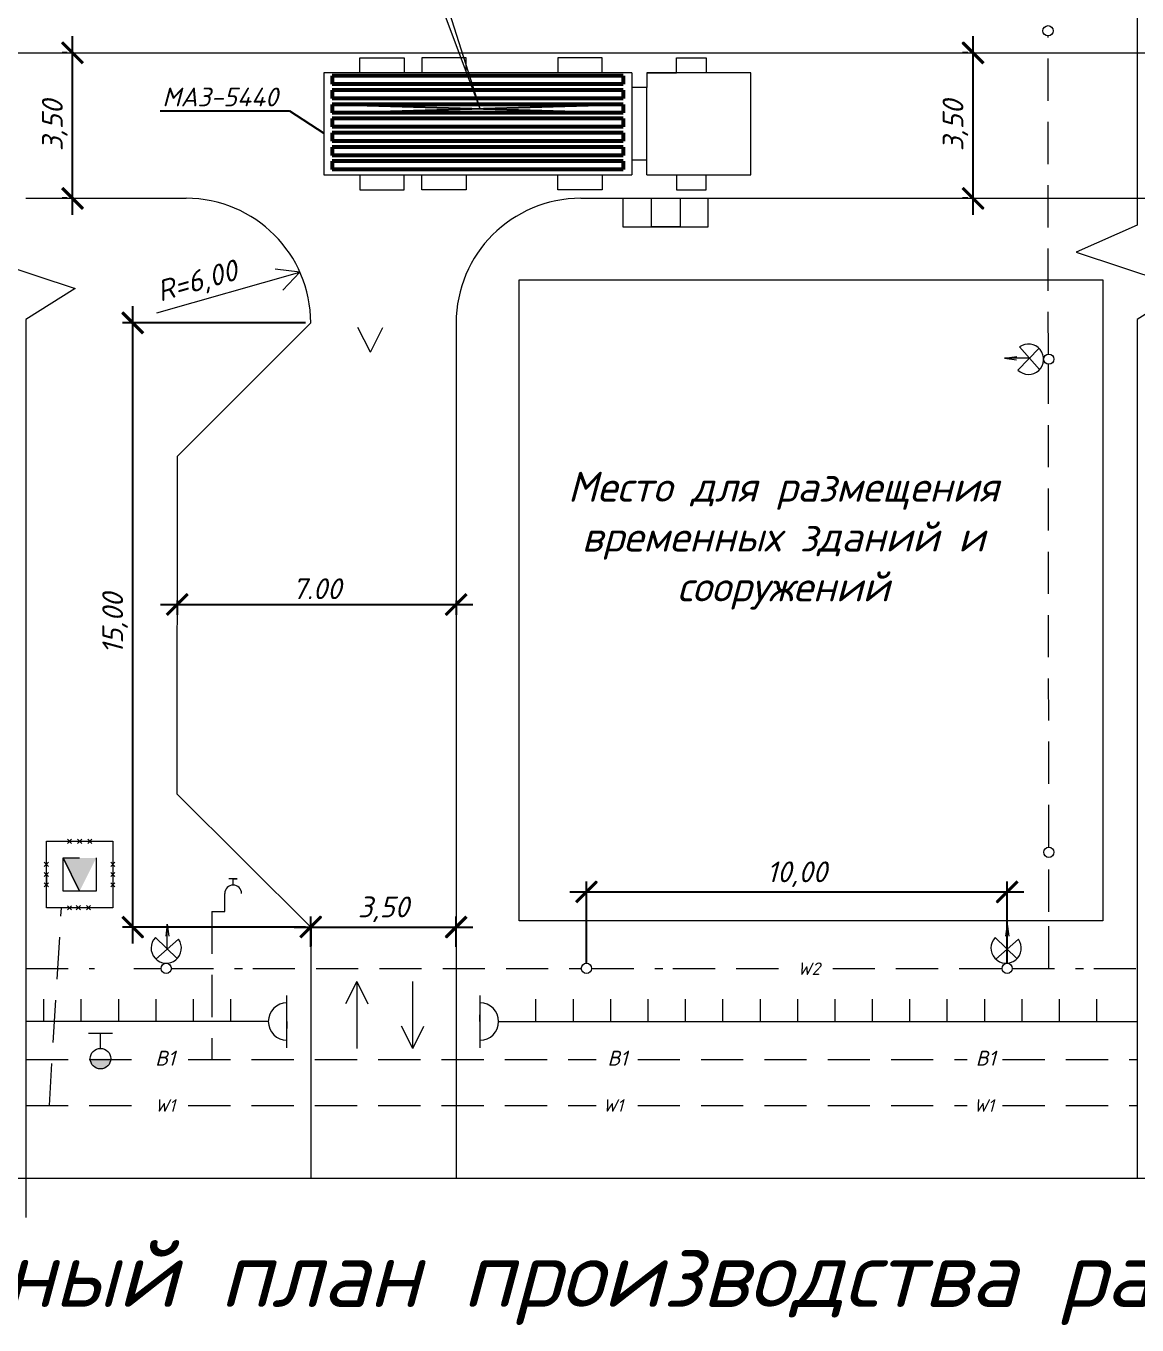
# Model space of a CAD drawing. Header units: millimetres. Extents: x 27137 to 30937, y -4667 to -569.
# Drawn here: x 29692.2 to 29825.9, y -3012.8 to -2856.5 of the extents above; entities that cross this region are included whole.
import ezdxf

# ---------------------------------------------------------------- set-up
doc = ezdxf.new("R2010")
doc.units = ezdxf.units.MM
doc.header["$LTSCALE"] = 0.4
doc.linetypes.add('ACAD_ISO02W100', pattern=[15, 12, -3])
doc.linetypes.add('штриховаяX2', pattern=[38.1, 25.4, -12.7])
doc.layers.add('здания', color=7, linetype='Continuous', lineweight=40)
doc.styles.add('Isocpeur', font='isocpeui.ttf', dxfattribs={"height": 2.5})
doc.styles.get("Standard").update_dxf_attribs({"font": 'isocpeui.ttf', "height": 2.5})
doc.dimstyles.new('06', dxfattribs={"dimtxt": 2.5, "dimasz": 2.5, "dimexe": 1.25, "dimexo": 0.625, "dimtad": 1, "dimdec": 0, "dimlfac": 200, "dimtxsty": 'Standard', "dimblk": 'OBLIQUE', "dimcen": 2.5, "dimdle": 2, "dimadec": 0, "dimazin": 0, "dimtfac": 1, "dimtdec": 0, "dimtmove": 0, "dimatfit": 3, "dimldrblk": 'OBLIQUE', "dimfxl": 1, "dimarcsym": 0})

# ---------------------------------------------------------------- blocks, each defined once
blk = doc.blocks.new('_Oblique')
at = {"color": 0, "linetype": 'ByBlock', "lineweight": -2}
blk.add_line((-0.5, -0.5), (0.5, 0.5), dxfattribs=at)
blk = doc.blocks.new('*D534')
at = {"color": 0, "lineweight": -2, "transparency": 16777216}
for p, q in [((29806.13, -2879.23), (29806.13, -2857.73)), ((29805.51, -2859.73), (29804.88, -2859.73)), ((29805.51, -2877.23), (29804.88, -2877.23))]:
    blk.add_line(p, q, dxfattribs=at)
at = {"layer": 'Defpoints', "color": 0, "transparency": 16777216}
for p in [(29806.13, -2859.73), (29806.13, -2859.73), (29806.13, -2877.23)]:
    blk.add_point(p, dxfattribs=at)
at = {"color": 0, "lineweight": -2, "transparency": 16777216, "xscale": 2.5, "yscale": 2.5, "zscale": 2.5}
for p, rotation in [((29806.13, -2859.73), 90), ((29806.13, -2877.23), 270)]:
    blk.add_blockref('_Oblique', p, dxfattribs=dict(at, rotation=rotation))
at = {"color": 0, "lineweight": 15, "transparency": 16777216, "insert": (29804.01, -2868.48), "char_height": 2.5, "attachment_point": 5, "rotation": 90, "style": 'Isocpeur'}
blk.add_mtext('3,50', dxfattribs=at)
blk = doc.blocks.new('*D535')
at = {"color": 0, "lineweight": -2, "transparency": 16777216}
for p, q in [((29759.6, -2969.28), (29759.6, -2959.46)), ((29810.24, -2969.28), (29810.24, -2959.46)), ((29757.6, -2960.71), (29812.24, -2960.71))]:
    blk.add_line(p, q, dxfattribs=at)
at = {"layer": 'Defpoints', "color": 0, "transparency": 16777216}
for p in [(29810.24, -2960.71), (29759.6, -2969.9), (29810.24, -2969.9)]:
    blk.add_point(p, dxfattribs=at)
at = {"color": 0, "lineweight": -2, "transparency": 16777216, "xscale": 2.5, "yscale": 2.5, "zscale": 2.5, "rotation": 180}
blk.add_blockref('_Oblique', (29759.6, -2960.71), dxfattribs=at)
at = {"color": 0, "lineweight": -2, "transparency": 16777216, "xscale": 2.5, "yscale": 2.5, "zscale": 2.5}
blk.add_blockref('_Oblique', (29810.24, -2960.71), dxfattribs=at)
at = {"color": 0, "lineweight": 15, "transparency": 16777216, "insert": (29784.92, -2958.58), "char_height": 2.5, "attachment_point": 5, "style": 'Isocpeur'}
blk.add_mtext('10,00', dxfattribs=at)
blk = doc.blocks.new('*D536')
at = {"color": 0, "lineweight": -2, "transparency": 16777216}
for p, q in [((29726.42, -2967.33), (29726.42, -2963.68)), ((29743.92, -2967.33), (29743.92, -2963.68)), ((29724.42, -2964.93), (29745.92, -2964.93))]:
    blk.add_line(p, q, dxfattribs=at)
at = {"layer": 'Defpoints', "color": 0, "transparency": 16777216}
for p in [(29743.92, -2964.93), (29726.42, -2967.95), (29743.92, -2967.95)]:
    blk.add_point(p, dxfattribs=at)
at = {"color": 0, "lineweight": -2, "transparency": 16777216, "xscale": 2.5, "yscale": 2.5, "zscale": 2.5, "rotation": 180}
blk.add_blockref('_Oblique', (29726.42, -2964.93), dxfattribs=at)
at = {"color": 0, "lineweight": -2, "transparency": 16777216, "xscale": 2.5, "yscale": 2.5, "zscale": 2.5}
blk.add_blockref('_Oblique', (29743.92, -2964.93), dxfattribs=at)
at = {"color": 0, "lineweight": 15, "transparency": 16777216, "insert": (29735.17, -2962.8), "char_height": 2.5, "attachment_point": 5, "style": 'Isocpeur'}
blk.add_mtext('3,50', dxfattribs=at)
blk = doc.blocks.new('*D537')
at = {"color": 0, "lineweight": -2, "transparency": 16777216}
for p, q in [((29806.13, -2879.23), (29806.13, -2857.73)), ((29805.51, -2859.73), (29804.88, -2859.73)), ((29805.51, -2877.23), (29804.88, -2877.23))]:
    blk.add_line(p, q, dxfattribs=at)
at = {"layer": 'Defpoints', "color": 0, "transparency": 16777216}
for p in [(29806.13, -2859.73), (29806.13, -2859.73), (29806.13, -2877.23)]:
    blk.add_point(p, dxfattribs=at)
at = {"color": 0, "lineweight": -2, "transparency": 16777216, "xscale": 2.5, "yscale": 2.5, "zscale": 2.5}
for p, rotation in [((29806.13, -2859.73), 90), ((29806.13, -2877.23), 270)]:
    blk.add_blockref('_Oblique', p, dxfattribs=dict(at, rotation=rotation))
at = {"color": 0, "lineweight": 15, "transparency": 16777216, "insert": (29804.01, -2868.48), "char_height": 2.5, "attachment_point": 5, "rotation": 90, "style": 'Isocpeur'}
blk.add_mtext('3,50', dxfattribs=at)
blk = doc.blocks.new('*D538')
at = {"color": 0, "lineweight": -2, "transparency": 16777216}
for p, q in [((29759.6, -2969.28), (29759.6, -2959.46)), ((29810.24, -2969.28), (29810.24, -2959.46)), ((29757.6, -2960.71), (29812.24, -2960.71))]:
    blk.add_line(p, q, dxfattribs=at)
at = {"layer": 'Defpoints', "color": 0, "transparency": 16777216}
for p in [(29810.24, -2960.71), (29759.6, -2969.9), (29810.24, -2969.9)]:
    blk.add_point(p, dxfattribs=at)
at = {"color": 0, "lineweight": -2, "transparency": 16777216, "xscale": 2.5, "yscale": 2.5, "zscale": 2.5, "rotation": 180}
blk.add_blockref('_Oblique', (29759.6, -2960.71), dxfattribs=at)
at = {"color": 0, "lineweight": -2, "transparency": 16777216, "xscale": 2.5, "yscale": 2.5, "zscale": 2.5}
blk.add_blockref('_Oblique', (29810.24, -2960.71), dxfattribs=at)
at = {"color": 0, "lineweight": 15, "transparency": 16777216, "insert": (29784.92, -2958.58), "char_height": 2.5, "attachment_point": 5, "style": 'Isocpeur'}
blk.add_mtext('10,00', dxfattribs=at)
blk = doc.blocks.new('*D539')
at = {"color": 0, "lineweight": -2, "transparency": 16777216}
for p, q in [((29726.42, -2967.33), (29726.42, -2963.68)), ((29743.92, -2967.33), (29743.92, -2963.68)), ((29724.42, -2964.93), (29745.92, -2964.93))]:
    blk.add_line(p, q, dxfattribs=at)
at = {"layer": 'Defpoints', "color": 0, "transparency": 16777216}
for p in [(29743.92, -2964.93), (29726.42, -2967.95), (29743.92, -2967.95)]:
    blk.add_point(p, dxfattribs=at)
at = {"color": 0, "lineweight": -2, "transparency": 16777216, "xscale": 2.5, "yscale": 2.5, "zscale": 2.5, "rotation": 180}
blk.add_blockref('_Oblique', (29726.42, -2964.93), dxfattribs=at)
at = {"color": 0, "lineweight": -2, "transparency": 16777216, "xscale": 2.5, "yscale": 2.5, "zscale": 2.5}
blk.add_blockref('_Oblique', (29743.92, -2964.93), dxfattribs=at)
at = {"color": 0, "lineweight": 15, "transparency": 16777216, "insert": (29735.17, -2962.8), "char_height": 2.5, "attachment_point": 5, "style": 'Isocpeur'}
blk.add_mtext('3,50', dxfattribs=at)
blk = doc.blocks.new('*D562')
at = {"color": 0, "lineweight": -2, "transparency": 16777216}
for p, q in [((29705, -2966.93), (29705, -2890.23)), ((29725.8, -2892.23), (29703.75, -2892.23)), ((29725.8, -2964.93), (29703.75, -2964.93))]:
    blk.add_line(p, q, dxfattribs=at)
at = {"layer": 'Defpoints', "color": 0, "transparency": 16777216}
for p in [(29705, -2892.23), (29726.42, -2892.23), (29726.42, -2964.93)]:
    blk.add_point(p, dxfattribs=at)
at = {"color": 0, "lineweight": -2, "transparency": 16777216, "xscale": 2.5, "yscale": 2.5, "zscale": 2.5}
for p, rotation in [((29705, -2892.23), 90), ((29705, -2964.93), 270)]:
    blk.add_blockref('_Oblique', p, dxfattribs=dict(at, rotation=rotation))
at = {"color": 0, "lineweight": 15, "transparency": 16777216, "insert": (29702.88, -2928.42), "char_height": 2.5, "attachment_point": 5, "rotation": 90, "style": 'Isocpeur'}
blk.add_mtext('15,00', dxfattribs=at)
blk = doc.blocks.new('*D543')
at = {"color": 0, "lineweight": -2, "transparency": 16777216}
for p, q in [((29697.75, -2879.23), (29697.75, -2857.73)), ((29697.12, -2859.73), (29696.5, -2859.73)), ((29697.12, -2877.23), (29696.5, -2877.23))]:
    blk.add_line(p, q, dxfattribs=at)
at = {"layer": 'Defpoints', "color": 0, "transparency": 16777216}
for p in [(29697.75, -2859.73), (29697.75, -2859.73), (29697.75, -2877.23)]:
    blk.add_point(p, dxfattribs=at)
at = {"color": 0, "lineweight": -2, "transparency": 16777216, "xscale": 2.5, "yscale": 2.5, "zscale": 2.5}
for p, rotation in [((29697.75, -2859.73), 90), ((29697.75, -2877.23), 270)]:
    blk.add_blockref('_Oblique', p, dxfattribs=dict(at, rotation=rotation))
at = {"color": 0, "lineweight": 15, "transparency": 16777216, "insert": (29695.62, -2868.48), "char_height": 2.5, "attachment_point": 5, "rotation": 90, "style": 'Isocpeur'}
blk.add_mtext('3,50', dxfattribs=at)
blk = doc.blocks.new('_ArchTick')
at = {"color": 0, "linetype": 'ByBlock', "const_width": 0.15}
blk.add_lwpolyline([(-0.5, -0.5), (0.5, 0.5)], dxfattribs=at)
blk = doc.blocks.new('*D548')
at = {"color": 0, "lineweight": -2, "transparency": 16777216}
for p, q in [((29708.35, -2926.11), (29745.92, -2926.11)), ((29710.35, -2925.64), (29710.35, -2927.36)), ((29743.92, -2925.64), (29743.92, -2927.36))]:
    blk.add_line(p, q, dxfattribs=at)
at = {"layer": 'Defpoints', "color": 0, "transparency": 16777216}
for p in [(29710.35, -2925.02), (29743.92, -2925.02), (29743.92, -2926.11)]:
    blk.add_point(p, dxfattribs=at)
at = {"color": 0, "lineweight": -2, "transparency": 16777216, "xscale": 2.5, "yscale": 2.5, "zscale": 2.5, "rotation": 180}
blk.add_blockref('_Oblique', (29710.35, -2926.11), dxfattribs=at)
at = {"color": 0, "lineweight": -2, "transparency": 16777216, "xscale": 2.5, "yscale": 2.5, "zscale": 2.5}
blk.add_blockref('_Oblique', (29743.92, -2926.11), dxfattribs=at)
at = {"color": 0, "lineweight": 15, "transparency": 16777216, "insert": (29727.14, -2924.22), "char_height": 2.5, "attachment_point": 5, "style": 'Isocpeur'}
blk.add_mtext('7.00', dxfattribs=at)

msp = doc.modelspace()

# ---------------------------------------------------------------- hatches: boundary and pattern name
at = {"lineweight": 15}
h = msp.add_hatch(color=256, dxfattribs=at)
h.dxf.hatch_style = 1
h.paths.add_polyline_path([(29698.6064, -2956.6121), (29696.6064, -2956.6121), (29698.6064, -2960.6121), (29698.6064, -2958.6121)])
h.paths.add_polyline_path([(29700.6064, -2956.6121), (29698.6064, -2956.6121), (29698.6064, -2958.6121), (29698.6064, -2960.6121)])
h = msp.add_hatch(color=256, dxfattribs=at)
h.dxf.hatch_style = 1
h.paths.add_polyline_path([(29698.6064, -2956.6121), (29696.6064, -2956.6121), (29698.6064, -2960.6121), (29698.6064, -2958.6121)])
h.paths.add_polyline_path([(29700.6064, -2956.6121), (29698.6064, -2956.6121), (29698.6064, -2958.6121), (29698.6064, -2960.6121)])
msp.add_hatch(color=256, dxfattribs=at).paths.add_polyline_path([(29702.3558, -2980.7682), (29701.1187, -2980.7682), (29699.8815, -2980.7682, 1)])
msp.add_hatch(color=256, dxfattribs=at).paths.add_polyline_path([(29702.3558, -2980.7682), (29701.1187, -2980.7682), (29699.8815, -2980.7682, 1)])

# ---------------------------------------------------------------- linework, layer by layer
at = {"lineweight": 15, "ltscale": 0.5}
for p, q in [((29825.864, -2780.4504), (29825.864, -2870.967)), ((29424.7253, -2859.7279), (29959.5769, -2859.7279)), ((29825.864, -2859.7279), (29825.864, -2877.2279)), ((29825.864, -2859.7279), (29825.864, -2877.2279)), ((29825.864, -2865.3372), (29825.864, -2880.4558)), ((29692.1511, -2877.2279), (29711.422, -2877.2279)), ((29692.1511, -2877.2279), (29711.422, -2877.2279)), ((29758.922, -2877.2279), (29825.864, -2877.2279)), ((29758.922, -2877.2279), (29825.864, -2877.2279)), ((29758.922, -2877.2279), (29825.864, -2877.2279)), ((29790.3494, -2877.2279), (29790.3494, -2877.2279)), ((29825.864, -2877.2279), (29845.1349, -2877.2279)), ((29825.864, -2877.2279), (29825.864, -2880.4558)), ((29692.1511, -2891.8185), (29692.1511, -2954.6358)), ((29692.1511, -2891.8185), (29692.1511, -2995.1564)), ((29726.422, -2892.2279), (29710.3521, -2908.3144)), ((29743.922, -2892.2279), (29743.922, -2995.1564)), ((29743.922, -2892.2279), (29743.922, -2995.1564)), ((29825.864, -2891.8185), (29825.864, -2954.6358)), ((29825.864, -2891.8185), (29825.864, -2954.6358)), ((29825.864, -2891.8185), (29825.864, -2954.6358)), ((29825.864, -2891.8185), (29825.864, -2954.6358)), ((29811.5236, -2897.9008), (29814.0736, -2895.2835)), ((29811.5236, -2897.9008), (29814.0736, -2895.2835)), ((29811.7312, -2895.1094), (29814.1299, -2897.8435)), ((29811.7312, -2895.1094), (29814.1299, -2897.8435)), ((29743.922, -2896.167), (29743.922, -2896.167)), ((29743.922, -2896.167), (29743.922, -2896.167)), ((29809.9104, -2896.4661), (29811.3804, -2896.2719)), ((29809.9104, -2896.4661), (29811.3804, -2896.2719)), ((29812.9214, -2896.4661), (29809.9104, -2896.4661)), ((29809.9104, -2896.4661), (29811.3767, -2896.6575)), ((29812.9214, -2896.4661), (29809.9104, -2896.4661)), ((29809.9104, -2896.4661), (29811.3767, -2896.6575)), ((29710.3521, -2908.3144), (29710.3065, -2948.895)), ((29726.422, -2964.9288), (29710.3065, -2948.895)), ((29825.864, -2954.6358), (29825.864, -2983.6433)), ((29825.864, -2954.6358), (29825.864, -2978.6433)), ((29825.864, -2954.6358), (29825.864, -2983.6433)), ((29825.864, -2954.6358), (29825.864, -2978.6433)), ((29717.5817, -2959.11), (29716.5817, -2959.11)), ((29717.5817, -2959.11), (29716.5817, -2959.11)), ((29717.0817, -2959.8862), (29717.0817, -2959.11)), ((29717.0817, -2959.11), (29717.5817, -2959.11)), ((29717.0817, -2959.8862), (29717.0817, -2959.11)), ((29717.0817, -2959.11), (29717.5817, -2959.11)), ((29716.0686, -2963.0799), (29716.0686, -2960.8992)), ((29716.0686, -2963.0799), (29716.0686, -2960.8992)), ((29714.5161, -2963.0799), (29716.0686, -2963.0799)), ((29714.5161, -2963.0799), (29716.0686, -2963.0799)), ((29810.2356, -2966.9155), (29810.2356, -2962.7167)), ((29810.2356, -2962.7167), (29810.2356, -2964.8161)), ((29810.2356, -2966.9155), (29810.2356, -2962.7167)), ((29810.2356, -2962.7167), (29810.2356, -2964.8161)), ((29709.1567, -2964.5707), (29708.9652, -2966.037)), ((29709.1567, -2964.5707), (29708.9652, -2966.037)), ((29709.1567, -2967.5817), (29709.1567, -2964.5707)), ((29709.1567, -2964.5707), (29709.3508, -2966.0406)), ((29709.1567, -2967.5817), (29709.1567, -2964.5707)), ((29709.1567, -2964.5707), (29709.3508, -2966.0406)), ((29726.422, -2964.9288), (29726.422, -2995.1564)), ((29726.422, -2964.9288), (29726.422, -2995.1564)), ((29810.2356, -2964.5707), (29810.0442, -2966.037)), ((29810.2356, -2964.5707), (29810.0442, -2966.037)), ((29810.2356, -2967.5817), (29810.2356, -2964.5707)), ((29810.2356, -2964.5707), (29810.4298, -2966.0406)), ((29810.2356, -2967.5817), (29810.2356, -2964.5707)), ((29810.2356, -2964.5707), (29810.4298, -2966.0406)), ((29707.7219, -2966.1839), (29710.3392, -2968.7338)), ((29707.7219, -2966.1839), (29710.3392, -2968.7338)), ((29710.5134, -2966.3914), (29707.7793, -2968.7902)), ((29710.5134, -2966.3914), (29707.7793, -2968.7902)), ((29808.8009, -2966.1838), (29811.4182, -2968.7338)), ((29808.8009, -2966.1838), (29811.4182, -2968.7338)), ((29811.5924, -2966.3914), (29808.8582, -2968.7902)), ((29811.5924, -2966.3914), (29808.8582, -2968.7902)), ((29692.1511, -2978.6433), (29692.1511, -2995.1564)), ((29825.864, -2978.6433), (29825.864, -2983.6433)), ((29825.864, -2978.6433), (29825.864, -2995.1564)), ((29558.4382, -2995.1564), (29806.6507, -2995.1564)), ((29692.1511, -2994.875), (29692.1511, -2999.875)), ((29692.1511, -2994.875), (29692.1511, -2999.875)), ((29692.1511, -2995.1564), (29959.5769, -2995.1564))]:
    msp.add_line(p, q, dxfattribs=at)
at = {"lineweight": 15}
for p, q in [((29738.6504, -2844.6904), (29746.7825, -2866.4137)), ((29739.8656, -2844.6904), (29746.7825, -2866.4137)), ((29732.3108, -2862.1139), (29732.3108, -2860.3262)), ((29732.3108, -2860.3262), (29737.6738, -2860.3262)), ((29737.6738, -2860.3262), (29737.6738, -2862.1139)), ((29745.1391, -2860.3262), (29739.7761, -2860.3262)), ((29739.7761, -2860.3262), (29739.7761, -2862.1139)), ((29745.1391, -2862.1139), (29745.1391, -2860.3262)), ((29761.5052, -2860.3262), (29756.1422, -2860.3262)), ((29756.1422, -2860.3262), (29756.1422, -2862.1139)), ((29761.5052, -2862.1139), (29761.5052, -2860.3262)), ((29770.4435, -2862.1139), (29770.4435, -2860.3262)), ((29770.4435, -2860.3262), (29774.0188, -2860.3262)), ((29774.0188, -2860.3262), (29774.0188, -2862.1139)), ((29765.0805, -2862.1139), (29727.9874, -2862.1139)), ((29727.9874, -2862.1139), (29727.9874, -2874.4058)), ((29765.0805, -2862.1139), (29761.5052, -2862.1139)), ((29765.0805, -2862.1139), (29765.0805, -2874.4058)), ((29765.0805, -2862.1139), (29765.0805, -2863.9015)), ((29765.0805, -2862.1139), (29765.0805, -2863.9015)), ((29779.3818, -2862.1139), (29766.8681, -2862.1139)), ((29766.8681, -2862.1139), (29766.8681, -2863.9015)), ((29766.8681, -2862.1139), (29770.4435, -2862.1139)), ((29766.8681, -2862.1139), (29766.8681, -2863.9015)), ((29779.3818, -2874.4133), (29779.3818, -2862.1139)), ((29766.8681, -2863.9015), (29765.0805, -2863.9015)), ((29766.8681, -2874.4133), (29766.8681, -2863.9015)), ((29766.8681, -2872.6256), (29765.0805, -2872.6256)), ((29727.9874, -2874.4058), (29738.2656, -2874.4058)), ((29727.9874, -2874.4058), (29765.0805, -2874.4058)), ((29732.3108, -2874.4058), (29732.3108, -2876.1935)), ((29737.6738, -2876.1935), (29737.6738, -2874.4058)), ((29739.7761, -2876.1935), (29739.7761, -2874.4058)), ((29745.1391, -2874.4058), (29745.1391, -2876.1935)), ((29756.1422, -2876.1935), (29756.1422, -2874.4058)), ((29761.5052, -2874.4058), (29761.5052, -2876.1935)), ((29766.8681, -2874.4133), (29766.8681, -2874.2699)), ((29766.8681, -2874.4133), (29779.3818, -2874.4133)), ((29766.8681, -2874.4133), (29770.4435, -2874.4133)), ((29770.4435, -2874.4133), (29770.4435, -2876.2009)), ((29774.0188, -2876.2009), (29774.0188, -2874.4133)), ((29732.3108, -2876.1935), (29737.6738, -2876.1935)), ((29745.1391, -2876.1935), (29739.7761, -2876.1935)), ((29761.5052, -2876.1935), (29756.1422, -2876.1935)), ((29770.4435, -2876.2009), (29774.0188, -2876.2009)), ((29763.9823, -2877.2279), (29763.9823, -2880.6685)), ((29763.9823, -2877.2279), (29763.9823, -2880.6685)), ((29767.4229, -2880.6685), (29767.4229, -2877.2279)), ((29767.4229, -2880.6685), (29767.4229, -2877.2279)), ((29770.8635, -2877.2279), (29770.8635, -2880.6685)), ((29770.8635, -2877.2279), (29770.8635, -2880.6685)), ((29774.2499, -2880.6685), (29774.2499, -2877.2279)), ((29774.2499, -2880.6685), (29774.2499, -2877.2279)), ((29763.9823, -2880.6685), (29774.2499, -2880.6685)), ((29763.9823, -2880.6685), (29774.2499, -2880.6685)), ((29763.9823, -2880.6685), (29774.2499, -2880.6685)), ((29770.8635, -2880.6685), (29767.4229, -2880.6685)), ((29770.8635, -2880.6685), (29767.4229, -2880.6685)), ((29825.864, -2880.4558), (29818.5391, -2883.7114)), ((29825.864, -2880.4558), (29818.5391, -2883.7114)), ((29825.864, -2880.4558), (29818.5391, -2883.7114)), ((29684.8262, -2883.7114), (29698.0581, -2888.0934)), ((29684.8262, -2883.7114), (29698.0581, -2888.0934)), ((29818.5391, -2883.7114), (29831.771, -2888.0934)), ((29818.5391, -2883.7114), (29831.771, -2888.0934)), ((29725.1235, -2886.123), (29722.1511, -2885.7466)), ((29707.9136, -2891.0074), (29725.1235, -2886.123)), ((29707.9136, -2891.0074), (29725.1235, -2886.123)), ((29725.1235, -2886.123), (29723.0498, -2888.2927)), ((29698.0581, -2888.0934), (29692.1511, -2891.8185)), ((29698.0581, -2888.0934), (29692.1511, -2891.8185)), ((29831.771, -2888.0934), (29825.864, -2891.8185)), ((29831.771, -2888.0934), (29825.864, -2891.8185)), ((29733.5991, -2895.7594), (29732.0991, -2892.7594)), ((29733.5991, -2895.7594), (29732.0991, -2892.7594)), ((29733.5991, -2895.7594), (29735.0991, -2892.7594)), ((29733.5991, -2895.7594), (29735.0991, -2892.7594)), ((29694.6064, -2954.6121), (29702.6064, -2954.6121)), ((29694.6064, -2962.6121), (29694.6064, -2954.6121)), ((29694.6064, -2954.6121), (29702.6064, -2954.6121)), ((29694.6064, -2962.6121), (29694.6064, -2954.6121)), ((29697.1285, -2954.3621), (29697.6285, -2954.8621)), ((29697.6285, -2954.3621), (29697.1285, -2954.8621)), ((29697.1285, -2954.3621), (29697.6285, -2954.8621)), ((29697.6285, -2954.3621), (29697.1285, -2954.8621)), ((29698.3564, -2954.3621), (29698.8564, -2954.8621)), ((29698.8564, -2954.3621), (29698.3564, -2954.8621)), ((29698.3564, -2954.3621), (29698.8564, -2954.8621)), ((29698.8564, -2954.3621), (29698.3564, -2954.8621)), ((29699.5864, -2954.3621), (29700.0864, -2954.8621)), ((29700.0864, -2954.3621), (29699.5864, -2954.8621)), ((29699.5864, -2954.3621), (29700.0864, -2954.8621)), ((29700.0864, -2954.3621), (29699.5864, -2954.8621)), ((29702.6064, -2954.6121), (29702.6064, -2962.6121)), ((29702.6064, -2954.6121), (29702.6064, -2962.6121)), ((29694.3564, -2957.1321), (29694.8564, -2957.6321)), ((29694.8564, -2957.1321), (29694.3564, -2957.6321)), ((29694.3564, -2957.1321), (29694.8564, -2957.6321)), ((29694.8564, -2957.1321), (29694.3564, -2957.6321)), ((29694.6064, -2958.6121), (29694.6064, -2957.3821)), ((29694.6064, -2958.6121), (29694.6064, -2957.3821)), ((29696.6064, -2960.6121), (29696.6064, -2956.6121)), ((29696.6064, -2956.6121), (29698.6064, -2956.6121)), ((29698.6064, -2960.6121), (29696.6064, -2956.6121)), ((29696.6064, -2956.6121), (29698.6064, -2960.6121)), ((29696.6064, -2960.6121), (29696.6064, -2956.6121)), ((29696.6064, -2956.6121), (29698.6064, -2956.6121)), ((29698.6064, -2960.6121), (29696.6064, -2956.6121)), ((29696.6064, -2956.6121), (29698.6064, -2960.6121)), ((29700.6064, -2956.6121), (29700.6064, -2960.6121)), ((29700.6064, -2956.6121), (29700.6064, -2960.6121)), ((29702.3564, -2957.1321), (29702.8564, -2957.6321)), ((29702.8564, -2957.1321), (29702.3564, -2957.6321)), ((29702.3564, -2957.1321), (29702.8564, -2957.6321)), ((29702.8564, -2957.1321), (29702.3564, -2957.6321)), ((29702.3564, -2957.6321), (29702.3564, -2957.6321)), ((29702.3564, -2957.6321), (29702.3564, -2957.6321)), ((29694.3564, -2958.3621), (29694.8564, -2958.8621)), ((29694.8564, -2958.3621), (29694.3564, -2958.8621)), ((29694.3564, -2958.3621), (29694.8564, -2958.8621)), ((29694.8564, -2958.3621), (29694.3564, -2958.8621)), ((29694.6064, -2958.6121), (29694.6064, -2959.8421)), ((29694.6064, -2958.6121), (29694.6064, -2959.8421)), ((29702.3564, -2958.3621), (29702.8564, -2958.8621)), ((29702.8564, -2958.3621), (29702.3564, -2958.8621)), ((29702.3564, -2958.3621), (29702.8564, -2958.8621)), ((29702.8564, -2958.3621), (29702.3564, -2958.8621)), ((29702.3564, -2958.8621), (29702.3564, -2958.8621)), ((29702.3564, -2958.8621), (29702.3564, -2958.8621)), ((29694.3564, -2959.5921), (29694.8564, -2960.0921)), ((29694.8564, -2959.5921), (29694.3564, -2960.0921)), ((29694.3564, -2959.5921), (29694.8564, -2960.0921)), ((29694.8564, -2959.5921), (29694.3564, -2960.0921)), ((29694.6064, -2959.8421), (29694.6064, -2959.8421)), ((29694.6064, -2959.8421), (29694.6064, -2959.8421)), ((29698.6064, -2960.6121), (29696.6064, -2960.6121)), ((29698.6064, -2960.6121), (29696.6064, -2960.6121)), ((29700.6064, -2960.6121), (29698.6064, -2960.6121)), ((29700.6064, -2960.6121), (29698.6064, -2960.6121)), ((29702.3564, -2959.5921), (29702.8564, -2960.0921)), ((29702.8564, -2959.5921), (29702.3564, -2960.0921)), ((29702.3564, -2959.5921), (29702.8564, -2960.0921)), ((29702.8564, -2959.5921), (29702.3564, -2960.0921)), ((29702.3564, -2960.0921), (29702.3564, -2960.0921)), ((29702.3564, -2960.0921), (29702.3564, -2960.0921)), ((29697.1285, -2962.3621), (29697.6285, -2962.8621)), ((29697.6285, -2962.3621), (29697.1285, -2962.8621)), ((29697.1285, -2962.3621), (29697.6285, -2962.8621)), ((29697.6285, -2962.3621), (29697.1285, -2962.8621)), ((29698.2056, -2962.3467), (29698.7056, -2962.8467)), ((29698.7056, -2962.3467), (29698.2056, -2962.8467)), ((29698.2056, -2962.3467), (29698.7056, -2962.8467)), ((29698.7056, -2962.3467), (29698.2056, -2962.8467)), ((29698.4556, -2962.5967), (29699.6856, -2962.5967)), ((29698.4556, -2962.5967), (29699.6856, -2962.5967)), ((29699.4356, -2962.3467), (29699.9356, -2962.8467)), ((29699.9356, -2962.3467), (29699.4356, -2962.8467)), ((29699.4356, -2962.3467), (29699.9356, -2962.8467)), ((29699.9356, -2962.3467), (29699.4356, -2962.8467)), ((29702.6064, -2962.6121), (29694.6064, -2962.6121)), ((29702.6064, -2962.6121), (29694.6064, -2962.6121)), ((29731.9508, -2971.4689), (29730.6008, -2974.1689)), ((29731.9508, -2971.4689), (29730.6008, -2974.1689)), ((29731.9508, -2971.4689), (29731.9508, -2979.5616)), ((29731.9508, -2971.4689), (29731.9508, -2975.9689)), ((29731.9508, -2971.4689), (29731.9508, -2974.1689)), ((29731.9508, -2971.4689), (29733.3008, -2974.1689)), ((29731.9508, -2971.4689), (29731.9508, -2979.5616)), ((29731.9508, -2971.4689), (29731.9508, -2975.9689)), ((29731.9508, -2971.4689), (29731.9508, -2974.1689)), ((29731.9508, -2971.4689), (29733.3008, -2974.1689)), ((29738.7024, -2979.5616), (29738.7024, -2971.4689)), ((29738.7024, -2979.5616), (29738.7024, -2971.4689)), ((29723.5627, -2979.4542), (29723.5627, -2973.1542)), ((29723.5627, -2979.4542), (29723.5627, -2973.1542)), ((29746.7813, -2973.1542), (29746.7813, -2979.4542)), ((29746.7813, -2973.1542), (29746.7813, -2979.4542)), ((29694.3127, -2976.3042), (29694.3127, -2973.6042)), ((29694.3127, -2976.3042), (29694.3127, -2973.6042)), ((29694.3127, -2976.3042), (29694.3127, -2973.6042)), ((29694.3127, -2976.3042), (29694.3127, -2973.6042)), ((29698.8127, -2976.3042), (29698.8127, -2973.6042)), ((29698.8127, -2976.3042), (29698.8127, -2973.6042)), ((29698.8127, -2976.3042), (29698.8127, -2973.6042)), ((29698.8127, -2976.3042), (29698.8127, -2973.6042)), ((29703.3127, -2976.3042), (29703.3127, -2973.6042)), ((29703.3127, -2976.3042), (29703.3127, -2973.6042)), ((29703.3127, -2976.3042), (29703.3127, -2973.6042)), ((29703.3127, -2976.3042), (29703.3127, -2973.6042)), ((29703.3127, -2976.3042), (29703.3127, -2973.6042)), ((29703.3127, -2976.3042), (29703.3127, -2973.6042)), ((29703.3127, -2976.3042), (29703.3127, -2973.6042)), ((29703.3127, -2976.3042), (29703.3127, -2973.6042)), ((29703.3127, -2976.3042), (29703.3127, -2973.6042)), ((29703.3127, -2976.3042), (29703.3127, -2973.6042)), ((29703.3127, -2976.3042), (29703.3127, -2973.6042)), ((29703.3127, -2976.3042), (29703.3127, -2973.6042)), ((29707.8127, -2976.3042), (29707.8127, -2973.6042)), ((29707.8127, -2976.3042), (29707.8127, -2973.6042)), ((29707.8127, -2976.3042), (29707.8127, -2973.6042)), ((29707.8127, -2976.3042), (29707.8127, -2973.6042)), ((29712.3127, -2976.3042), (29712.3127, -2973.6042)), ((29712.3127, -2976.3042), (29712.3127, -2973.6042)), ((29712.3127, -2976.3042), (29712.3127, -2973.6042)), ((29712.3127, -2976.3042), (29712.3127, -2973.6042)), ((29712.3127, -2976.3042), (29712.3127, -2973.6042)), ((29712.3127, -2976.3042), (29712.3127, -2973.6042)), ((29712.3127, -2976.3042), (29712.3127, -2973.6042)), ((29712.3127, -2976.3042), (29712.3127, -2973.6042)), ((29712.3127, -2976.3042), (29712.3127, -2973.6042)), ((29712.3127, -2976.3042), (29712.3127, -2973.6042)), ((29712.3127, -2976.3042), (29712.3127, -2973.6042)), ((29712.3127, -2976.3042), (29712.3127, -2973.6042)), ((29716.8127, -2976.3042), (29716.8127, -2973.6042)), ((29716.8127, -2976.3042), (29716.8127, -2973.6042)), ((29716.8127, -2976.3042), (29716.8127, -2973.6042)), ((29716.8127, -2976.3042), (29716.8127, -2973.6042)), ((29753.5313, -2976.3042), (29753.5313, -2973.6042)), ((29753.5313, -2976.3042), (29753.5313, -2973.6042)), ((29753.5313, -2976.3042), (29753.5313, -2973.6042)), ((29753.5313, -2976.3042), (29753.5313, -2973.6042)), ((29758.0313, -2976.3042), (29758.0313, -2973.6042)), ((29758.0313, -2976.3042), (29758.0313, -2973.6042)), ((29758.0313, -2976.3042), (29758.0313, -2973.6042)), ((29758.0313, -2976.3042), (29758.0313, -2973.6042)), ((29762.5313, -2976.3042), (29762.5313, -2973.6042)), ((29762.5313, -2976.3042), (29762.5313, -2973.6042)), ((29762.5313, -2976.3042), (29762.5313, -2973.6042)), ((29762.5313, -2976.3042), (29762.5313, -2973.6042)), ((29767.0313, -2976.3042), (29767.0313, -2973.6042)), ((29767.0313, -2976.3042), (29767.0313, -2973.6042)), ((29767.0313, -2976.3042), (29767.0313, -2973.6042)), ((29767.0313, -2976.3042), (29767.0313, -2973.6042)), ((29767.0313, -2976.3042), (29767.0313, -2973.6042)), ((29767.0313, -2976.3042), (29767.0313, -2973.6042)), ((29767.0313, -2976.3042), (29767.0313, -2973.6042)), ((29767.0313, -2976.3042), (29767.0313, -2973.6042)), ((29771.5313, -2976.3042), (29771.5313, -2973.6042)), ((29771.5313, -2976.3042), (29771.5313, -2973.6042)), ((29771.5313, -2976.3042), (29771.5313, -2973.6042)), ((29771.5313, -2976.3042), (29771.5313, -2973.6042)), ((29776.0313, -2976.3042), (29776.0313, -2973.6042)), ((29776.0313, -2976.3042), (29776.0313, -2973.6042)), ((29776.0313, -2976.3042), (29776.0313, -2973.6042)), ((29776.0313, -2976.3042), (29776.0313, -2973.6042)), ((29780.5313, -2976.3042), (29780.5313, -2973.6042)), ((29780.5313, -2976.3042), (29780.5313, -2973.6042)), ((29780.5313, -2976.3042), (29780.5313, -2973.6042)), ((29780.5313, -2976.3042), (29780.5313, -2973.6042)), ((29780.5313, -2976.3042), (29780.5313, -2973.6042)), ((29780.5313, -2976.3042), (29780.5313, -2973.6042)), ((29780.5313, -2976.3042), (29780.5313, -2973.6042)), ((29780.5313, -2976.3042), (29780.5313, -2973.6042)), ((29785.0313, -2976.3042), (29785.0313, -2973.6042)), ((29785.0313, -2976.3042), (29785.0313, -2973.6042)), ((29785.0313, -2976.3042), (29785.0313, -2973.6042)), ((29785.0313, -2976.3042), (29785.0313, -2973.6042)), ((29789.5313, -2976.3042), (29789.5313, -2973.6042)), ((29789.5313, -2976.3042), (29789.5313, -2973.6042)), ((29789.5313, -2976.3042), (29789.5313, -2973.6042)), ((29789.5313, -2976.3042), (29789.5313, -2973.6042)), ((29794.0313, -2976.3042), (29794.0313, -2973.6042)), ((29794.0313, -2976.3042), (29794.0313, -2973.6042)), ((29794.0313, -2976.3042), (29794.0313, -2973.6042)), ((29794.0313, -2976.3042), (29794.0313, -2973.6042)), ((29794.0313, -2976.3042), (29794.0313, -2973.6042)), ((29794.0313, -2976.3042), (29794.0313, -2973.6042)), ((29794.0313, -2976.3042), (29794.0313, -2973.6042)), ((29794.0313, -2976.3042), (29794.0313, -2973.6042)), ((29798.5313, -2976.3042), (29798.5313, -2973.6042)), ((29798.5313, -2976.3042), (29798.5313, -2973.6042)), ((29798.5313, -2976.3042), (29798.5313, -2973.6042)), ((29798.5313, -2976.3042), (29798.5313, -2973.6042)), ((29803.0313, -2976.3042), (29803.0313, -2973.6042)), ((29803.0313, -2976.3042), (29803.0313, -2973.6042)), ((29803.0313, -2976.3042), (29803.0313, -2973.6042)), ((29803.0313, -2976.3042), (29803.0313, -2973.6042)), ((29807.5313, -2976.3042), (29807.5313, -2973.6042)), ((29807.5313, -2976.3042), (29807.5313, -2973.6042)), ((29807.5313, -2976.3042), (29807.5313, -2973.6042)), ((29807.5313, -2976.3042), (29807.5313, -2973.6042)), ((29807.5313, -2976.3042), (29807.5313, -2973.6042)), ((29807.5313, -2976.3042), (29807.5313, -2973.6042)), ((29807.5313, -2976.3042), (29807.5313, -2973.6042)), ((29807.5313, -2976.3042), (29807.5313, -2973.6042)), ((29812.0313, -2976.3042), (29812.0313, -2973.6042)), ((29812.0313, -2976.3042), (29812.0313, -2973.6042)), ((29812.0313, -2976.3042), (29812.0313, -2973.6042)), ((29812.0313, -2976.3042), (29812.0313, -2973.6042)), ((29816.5313, -2976.3042), (29816.5313, -2973.6042)), ((29816.5313, -2976.3042), (29816.5313, -2973.6042)), ((29816.5313, -2976.3042), (29816.5313, -2973.6042)), ((29816.5313, -2976.3042), (29816.5313, -2973.6042)), ((29821.0313, -2976.3042), (29821.0313, -2973.6042)), ((29821.0313, -2976.3042), (29821.0313, -2973.6042)), ((29821.0313, -2976.3042), (29821.0313, -2973.6042)), ((29821.0313, -2976.3042), (29821.0313, -2973.6042)), ((29721.3127, -2976.3042), (29692.1511, -2976.3042)), ((29721.3127, -2976.3042), (29692.1511, -2976.3042)), ((29723.5627, -2976.3042), (29723.5627, -2977.1283)), ((29723.5627, -2976.3042), (29723.5627, -2977.1283)), ((29746.7813, -2976.3042), (29746.7813, -2975.4802)), ((29746.7813, -2976.3042), (29746.7813, -2975.4802)), ((29749.0313, -2976.3042), (29825.864, -2976.3042)), ((29749.0313, -2976.3042), (29825.864, -2976.3042)), ((29699.6553, -2977.6992), (29701.1131, -2977.6992)), ((29699.6553, -2977.6992), (29701.1131, -2977.6992)), ((29701.1131, -2979.5304), (29701.1131, -2977.6992)), ((29701.1131, -2977.6992), (29702.5708, -2977.6992)), ((29701.1131, -2979.5304), (29701.1131, -2977.6992)), ((29701.1131, -2977.6992), (29702.5708, -2977.6992)), ((29738.7024, -2979.5616), (29737.3524, -2976.8616)), ((29738.7024, -2979.5616), (29737.3524, -2976.8616)), ((29738.7024, -2979.5616), (29740.0524, -2976.8616)), ((29738.7024, -2979.5616), (29740.0524, -2976.8616))]:
    msp.add_line(p, q, dxfattribs=at)
at = {"linetype": 'штриховаяX2', "lineweight": 15, "ltscale": 0.5}
for p, q in [((29815.1914, -2895.9776), (29815.1533, -2857.6785)), ((29815.1914, -2895.9776), (29815.1533, -2857.6785)), ((29815.1914, -2895.9776), (29815.1533, -2857.6785)), ((29815.2504, -2955.3219), (29815.1926, -2897.2068)), ((29815.2504, -2955.3219), (29815.1926, -2897.2068)), ((29815.2581, -2963.1054), (29815.2516, -2956.5552)), ((29815.2581, -2963.1054), (29815.2516, -2956.5552)), ((29694.9678, -2986.428), (29696.4255, -2962.6121)), ((29694.9678, -2986.428), (29696.4255, -2962.6121)), ((29714.5161, -2963.0799), (29714.5161, -2980.8602)), ((29714.5161, -2963.0799), (29714.5161, -2980.8602)), ((29815.2484, -2969.915), (29815.2429, -2964.3386)), ((29815.2484, -2969.915), (29815.2429, -2964.3386)), ((29692.1511, -2969.915), (29700.4101, -2969.915)), ((29692.1511, -2969.915), (29700.4101, -2969.915)), ((29705.1294, -2969.915), (29705.6736, -2969.915)), ((29705.1294, -2969.915), (29705.6736, -2969.915)), ((29705.6736, -2969.915), (29708.4126, -2969.915)), ((29705.6736, -2969.915), (29708.4126, -2969.915)), ((29709.6457, -2969.915), (29718.2091, -2969.915)), ((29709.6457, -2969.915), (29718.2091, -2969.915)), ((29719.4423, -2969.915), (29758.9833, -2969.915)), ((29719.4423, -2969.915), (29758.9833, -2969.915)), ((29760.2164, -2969.915), (29768.7798, -2969.915)), ((29760.2164, -2969.915), (29768.7798, -2969.915)), ((29770.0129, -2969.915), (29784.5173, -2969.915)), ((29770.0129, -2969.915), (29784.5173, -2969.915)), ((29789.2367, -2969.915), (29809.6191, -2969.915)), ((29789.2367, -2969.915), (29809.6191, -2969.915)), ((29810.8522, -2969.915), (29819.4156, -2969.915)), ((29810.8522, -2969.915), (29819.4156, -2969.915)), ((29820.6488, -2969.915), (29825.864, -2969.915)), ((29820.6488, -2969.915), (29825.864, -2969.915)), ((29692.1511, -2980.8602), (29705.6736, -2980.8602)), ((29692.1511, -2980.8602), (29705.6736, -2980.8602)), ((29711.6757, -2980.8602), (29760.7762, -2980.8602)), ((29711.6757, -2980.8602), (29760.7762, -2980.8602)), ((29765.7815, -2980.8602), (29805.4068, -2980.8602)), ((29765.7815, -2980.8602), (29805.4068, -2980.8602)), ((29809.6822, -2980.8602), (29825.864, -2980.8602)), ((29809.6822, -2980.8602), (29825.864, -2980.8602)), ((29692.1511, -2986.428), (29705.6736, -2986.428)), ((29692.1511, -2986.428), (29705.6736, -2986.428)), ((29711.6757, -2986.428), (29760.7762, -2986.428)), ((29711.6757, -2986.428), (29760.7762, -2986.428)), ((29765.7815, -2986.428), (29805.4068, -2986.428)), ((29765.7815, -2986.428), (29805.4068, -2986.428)), ((29809.6822, -2986.428), (29825.864, -2986.428)), ((29809.6822, -2986.428), (29825.864, -2986.428))]:
    msp.add_line(p, q, dxfattribs=at)
at = {"lineweight": 53, "ltscale": 0.5}
for p, q in [((29764.0092, -2862.4969), (29729.0092, -2862.4969)), ((29729.0092, -2862.4969), (29729.0092, -2863.4969)), ((29764.0092, -2862.4969), (29764.0092, -2863.4969)), ((29764.0092, -2863.4969), (29729.0092, -2863.4969)), ((29764.0092, -2864.2101), (29729.0092, -2864.2101)), ((29729.0092, -2864.2101), (29729.0092, -2865.2101)), ((29764.0092, -2865.2101), (29729.0092, -2865.2101)), ((29764.0092, -2864.2101), (29764.0092, -2865.2101)), ((29764.0092, -2865.9233), (29729.0092, -2865.9233)), ((29729.0092, -2865.9233), (29729.0092, -2866.9233)), ((29764.0092, -2866.9233), (29729.0092, -2866.9233)), ((29764.0092, -2865.9233), (29764.0092, -2866.9233)), ((29764.0092, -2867.6365), (29729.0092, -2867.6365)), ((29729.0092, -2867.6365), (29729.0092, -2868.6365)), ((29764.0092, -2868.6365), (29729.0092, -2868.6365)), ((29764.0092, -2867.6365), (29764.0092, -2868.6365)), ((29764.0092, -2869.3496), (29729.0092, -2869.3496)), ((29729.0092, -2869.3496), (29729.0092, -2870.3496)), ((29764.0092, -2870.3496), (29729.0092, -2870.3496)), ((29764.0092, -2869.3496), (29764.0092, -2870.3496)), ((29764.0092, -2871.0628), (29729.0092, -2871.0628)), ((29729.0092, -2871.0628), (29729.0092, -2872.0628)), ((29764.0092, -2871.0628), (29764.0092, -2872.0628)), ((29764.0092, -2872.0628), (29729.0092, -2872.0628)), ((29764.0092, -2872.776), (29729.0092, -2872.776)), ((29729.0092, -2872.776), (29729.0092, -2873.776)), ((29764.0092, -2872.776), (29764.0092, -2873.776)), ((29764.0092, -2873.776), (29729.0092, -2873.776))]:
    msp.add_line(p, q, dxfattribs=at)
at = {"ltscale": 0.5}
for p, q in [((29729.0092, -2863.4969), (29729.0092, -2862.4969)), ((29764.0092, -2863.4969), (29729.0092, -2863.4969)), ((29729.0092, -2865.2101), (29729.0092, -2864.2101)), ((29723.8577, -2866.6993), (29727.9874, -2869.4004)), ((29729.0092, -2866.9233), (29729.0092, -2865.9233)), ((29729.0092, -2866.9233), (29764.0092, -2865.9233)), ((29729.0092, -2865.9233), (29764.0092, -2866.9233)), ((29729.0092, -2868.6365), (29729.0092, -2867.6365)), ((29729.0092, -2870.3496), (29729.0092, -2869.3496)), ((29729.0092, -2872.0628), (29729.0092, -2871.0628)), ((29729.0092, -2873.776), (29729.0092, -2872.776)), ((29726.422, -2964.9288), (29726.422, -2967.2279)), ((29726.422, -2964.9288), (29726.422, -2967.2279))]:
    msp.add_line(p, q, dxfattribs=at)
msp.add_line((29708.2926, -2866.6993), (29723.8577, -2866.6993))
at = {"lineweight": 15, "ltscale": 0.5}
msp.add_lwpolyline([(29751.4935, -2887.0224), (29821.7534, -2887.0224), (29821.7534, -2964.1779), (29751.4935, -2964.1779)], close=True, dxfattribs=at)
msp.add_lwpolyline([(29751.4935, -2887.0224), (29821.7534, -2887.0224), (29821.7534, -2964.1779), (29751.4935, -2964.1779)], close=True, dxfattribs=at)
for centre in [(29815.1527, -2857.0619), (29815.2423, -2896.5922), (29815.2423, -2896.5922), (29815.2504, -2955.9385), (29815.2504, -2955.9385), (29709.0292, -2969.9026), (29709.0292, -2969.9026), (29759.5998, -2969.9026), (29759.5998, -2969.9026), (29810.2356, -2969.9026), (29810.2356, -2969.9026)]:
    msp.add_circle(centre, 0.6167, dxfattribs=at)
at = {"lineweight": 15}
msp.add_circle((29701.1187, -2980.7682), 1.2372, dxfattribs=at)
msp.add_circle((29701.1187, -2980.7682), 1.2372, dxfattribs=at)
at = {"lineweight": 15, "ltscale": 0.5}
for centre, radius, start, end in [((29711.422, -2892.2279), 15, 0, 90), ((29711.422, -2892.2279), 15, 0, 90), ((29711.422, -2892.2279), 15, 0, 90), ((29758.922, -2892.2279), 15, 90, 180), ((29758.922, -2892.2279), 15, 90, 180), ((29758.922, -2892.2279), 15, 90, 180), ((29812.7986, -2896.5922), 1.8271, 225.74633, 125.748105), ((29812.7986, -2896.5922), 1.8271, 225.74633, 125.748105), ((29717.0817, -2960.8992), 1.0131, 0, 180), ((29717.0817, -2960.8992), 1.0131, 0, 180), ((29709.0306, -2967.4588), 1.8271, 135.74633, 35.748105), ((29709.0306, -2967.4588), 1.8271, 135.74633, 35.748105), ((29810.1095, -2967.4588), 1.8271, 135.74633, 35.748105), ((29810.1095, -2967.4588), 1.8271, 135.74633, 35.748105)]:
    msp.add_arc(centre, radius, start, end, dxfattribs=at)
at = {"lineweight": 15}
for centre, start, end in [((29723.5627, -2976.3042), 90, 270), ((29723.5627, -2976.3042), 90, 270), ((29746.7813, -2976.3042), 270, 90), ((29746.7813, -2976.3042), 270, 90)]:
    msp.add_arc(centre, 2.25, start, end, dxfattribs=at)

# ---------------------------------------------------------------- block references
at = {"layer": 'здания', "color": 7, "lineweight": 20, "xscale": 2.5, "yscale": 2.5, "zscale": 2.5}
for p, rotation in [((29697.7487, -2859.7279), 270), ((29806.1308, -2859.7279), 270), ((29697.7487, -2877.2279), 270), ((29806.1308, -2877.2279), 270), ((29705.0023, -2892.2279), 270), ((29710.3521, -2926.1111), 180), ((29743.922, -2926.1111), 180), ((29759.5998, -2960.7057), 180), ((29810.2356, -2960.7057), 180), ((29705.0023, -2964.9288), 270), ((29726.422, -2964.9288), 180), ((29743.922, -2964.9288), 180)]:
    msp.add_blockref('_ArchTick', p, dxfattribs=dict(at, rotation=rotation))

# ---------------------------------------------------------------- texts
at = {"lineweight": 15}
msp.add_text('Календарный план производства работ', height=8, dxfattribs=at).set_placement((29642.5136, -3010.6557))
at = {"insert": (29708.5483, -2863.9131), "char_height": 2.25, "attachment_point": 1, "style": 'Isocpeur'}
msp.add_mtext_dynamic_manual_height_columns('МАЗ-5440', width=17.68243, gutter_width=12.5, heights=[0], dxfattribs=at)
at = {"lineweight": 15, "insert": (29712.793, -2887.4136), "char_height": 2.5, "attachment_point": 5, "rotation": 15.84478, "style": 'Isocpeur'}
msp.add_mtext('R=6,00', dxfattribs=at)
msp.add_mtext('R=6,00', dxfattribs=at)
at = {"lineweight": 15, "insert": (29783.3054, -2918.4326), "char_height": 3.6, "attachment_point": 5, "style": 'Isocpeur'}
msp.add_mtext_dynamic_manual_height_columns('Место для размещения временных зданий и сооружений', width=62.337472, gutter_width=12.5, heights=[0], dxfattribs=at)
at = {"linetype": 'штриховаяX2', "lineweight": 15, "char_height": 1.5, "attachment_point": 1, "style": 'Isocpeur'}
for s, insert in [('W2', (29785.0173, -2969.1926)), ('W2', (29785.0173, -2969.1926)), ('W1', (29707.6867, -2985.657)), ('W1', (29707.6867, -2985.657)), ('W1', (29761.5979, -2985.657)), ('W1', (29761.5979, -2985.657)), ('W1', (29806.2285, -2985.657)), ('W1', (29806.2285, -2985.657))]:
    msp.add_mtext_dynamic_manual_height_columns(s, width=3.719358, gutter_width=12.5, heights=[0], dxfattribs=dict(at, insert=insert))
at = {"linetype": 'ACAD_ISO02W100', "lineweight": 15, "char_height": 1.8, "attachment_point": 1, "style": 'Isocpeur'}
for insert in [(29707.7035, -2979.8148), (29707.7035, -2979.8148), (29762.1361, -2979.8148), (29762.1361, -2979.8148), (29806.4539, -2979.8148), (29806.4539, -2979.8148)]:
    msp.add_mtext_dynamic_manual_height_columns('В1', width=8.608704, gutter_width=12.5, heights=[0], dxfattribs=dict(at, insert=insert))

# ---------------------------------------------------------------- dimensions: what is measured, and where the dimension line sits
at = {"lineweight": 15}
for p1, p2, distance, picture, middle in [((29697.7487, -2877.2279), (29697.7487, -2859.7279), 0, '*D543', (29695.6237, -2868.4779)), ((29806.1308, -2877.2279), (29806.1308, -2859.7279), 0, '*D534', (29804.0058, -2868.4779)), ((29806.1308, -2877.2279), (29806.1308, -2859.7279), 0, '*D537', (29804.0058, -2868.4779)), ((29726.422, -2967.9501), (29743.922, -2967.9501), 3.0212, '*D536', (29735.172, -2962.8038)), ((29726.422, -2967.9501), (29743.922, -2967.9501), 3.0212, '*D539', (29735.172, -2962.8038))]:
    dim = msp.add_aligned_dim(p1=p1, p2=p2, distance=distance, text='3,50', dimstyle='06', override={"dimtxsty": 'Isocpeur'}, dxfattribs=at)
    dim.commit()
    dim.dimension.update_dxf_attribs({"geometry": picture, "text_midpoint": middle})
for base, p1, p2, angle, text, picture, middle in [((29705.0023, -2892.2279), (29726.422, -2964.9288), (29726.422, -2892.2279), 90, '15,00', '*D562', (29705.0023, -2928.4194)), ((29810.2356, -2960.7057), (29759.5998, -2969.9026), (29810.2356, -2969.9026), 0, '10,00', '*D535', (29784.9177, -2960.7057)), ((29810.2356, -2960.7057), (29759.5998, -2969.9026), (29810.2356, -2969.9026), 0, '10,00', '*D538', (29784.9177, -2960.7057))]:
    dim = msp.add_linear_dim(base=base, p1=p1, p2=p2, angle=angle, text=text, dimstyle='06', override={"dimtxsty": 'Isocpeur'}, dxfattribs=at)
    dim.commit()
    dim.dimension.update_dxf_attribs({"geometry": picture, "text_midpoint": middle, "dimtype": 161})
dim = msp.add_linear_dim(base=(29743.922, -2926.1111), p1=(29710.3521, -2925.0151), p2=(29743.922, -2925.0151), text='7.00', dimstyle='06', override={"dimtxsty": 'Isocpeur'}, dxfattribs=at)
dim.commit()
dim.dimension.update_dxf_attribs({"geometry": '*D548', "text_midpoint": (29727.1371, -2924.22)})

doc.saveas('drawing.dxf')
